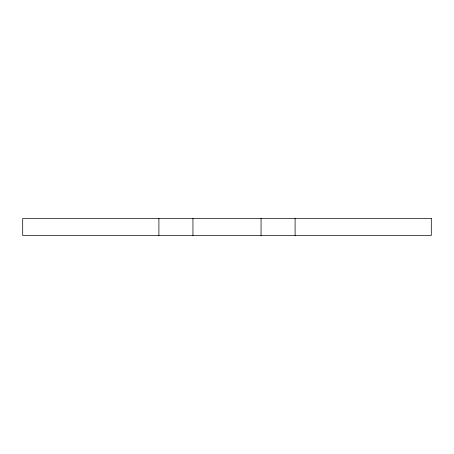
<?xml version="1.0" encoding="UTF-8"?>
<svg xmlns="http://www.w3.org/2000/svg" width="454" height="454" viewBox="0 0 454 454"><rect width="100%" height="100%" fill="white"/><g stroke="black" fill="none" stroke-linecap="round" stroke-linejoin="round"><path stroke-width="0.68" d="M295.1 218.488L295.1 235.512M261.05 218.488L261.05 235.512M192.95 218.488L192.95 235.512M158.9 218.488L158.9 235.512M431.3 218.488L22.7 218.488L22.7 235.512L431.3 235.512L431.3 218.488"/></g></svg>
